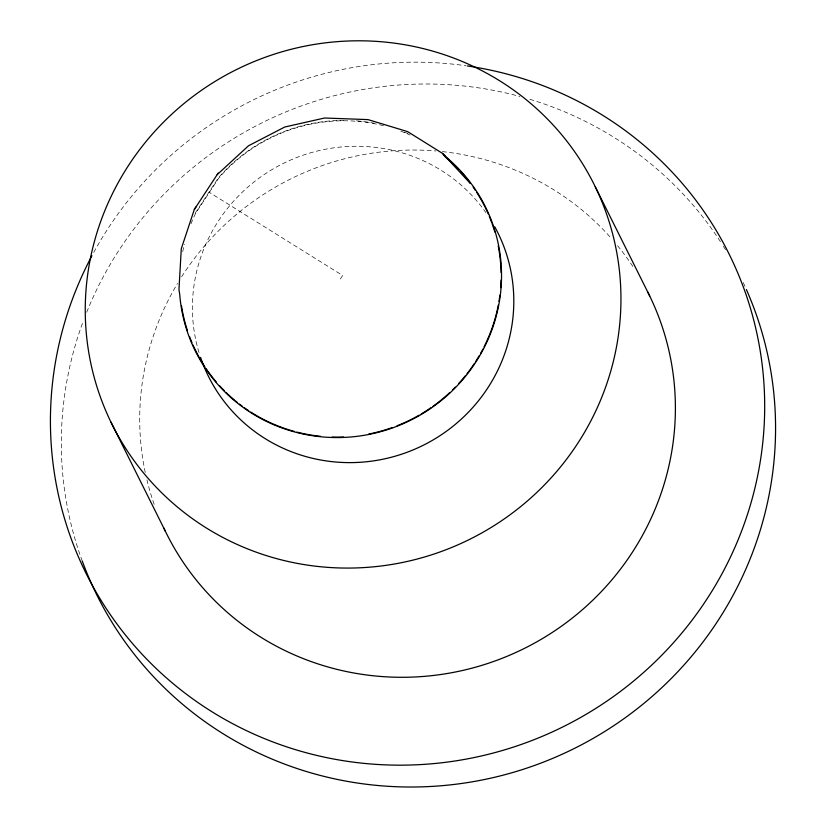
<?xml version="1.0" encoding="UTF-8"?>
<svg xmlns="http://www.w3.org/2000/svg" width="826" height="826" viewBox="0 0 826 826"><rect width="100%" height="100%" fill="white"/><g stroke="black" fill="none" stroke-linecap="round" stroke-linejoin="round"><path stroke-width="0.62" stroke-dasharray="4.13 3.1" d="M195.204 213.16L218.25 178.055A161.979 157.766 -26.5 0 1 343.657 120.348M340.395 278.961L342.656 275.512L208.988 192.159M182.732 251.6A161.535 157.332 -26.5 0 1 184.374 244.248M191.012 223.732A161.535 157.332 -26.5 0 1 195.597 213.335L218.58 178.323A161.535 157.332 -26.5 0 1 385.123 126.13M400.847 131.179A161.535 157.332 -26.5 0 1 410.119 135.03M199.004 352.516A161.535 157.332 -26.5 0 1 284.196 163.001A161.535 157.332 -26.5 0 1 485.884 212.602M743.224 282.606A358.969 349.625 -26.5 0 1 746.425 289.658M82.301 561.164A358.969 349.625 -26.5 0 1 83.436 320.684M86.699 312.249A358.969 349.625 -26.5 0 1 519.905 96.456M529.879 99.306A358.969 349.625 -26.5 0 1 720.602 241.894M723.38 246.251A358.969 349.625 -26.5 0 1 726.095 250.65M154.173 504.366A269.224 262.224 -26.5 0 1 146.935 479.875M145.252 472.451A269.224 262.224 -26.5 0 1 177.549 283.37M181.637 276.762A269.224 262.224 -26.5 0 1 435.901 150.982M442.333 151.602A269.224 262.224 -26.5 0 1 611.829 238.941M617.549 245.694A269.224 262.224 -26.5 0 1 634.1 268.347M93.772 252.364A358.969 349.625 -26.5 0 1 466.07 65.77M356.481 120.844A161.979 157.766 -26.5 0 1 374.085 123.188M404.544 132.16A161.979 157.766 -26.5 0 1 408.023 133.616"/><path stroke-width="1.24" d="M195.948 206.965L194.327 209.474L181.286 248.729L178.953 289.75L179.696 294.139A161.979 157.766 -26.5 0 0 414.146 418.421A161.979 157.766 -26.5 0 0 443.572 155.009M217.176 174.658L248.502 145.779L284.784 127.008L324.556 118.015L367.983 119.605L407.6 131.613L442.488 153.378L445.513 156.579M194.327 209.474L218.209 173.057M442.488 153.378L470.283 183.403M595.257 186.779A269.224 262.224 -26.5 0 1 331.164 567.586A269.224 262.224 -26.5 0 1 132.883 158.964A269.224 262.224 -26.5 0 1 595.257 186.779L649.711 295.997M110.952 422.107L165.406 531.325M494.733 226.778A161.535 157.332 -26.5 0 1 416.614 448.394A161.535 157.332 -26.5 0 1 200.573 357.41M489.312 216.422A161.535 157.332 -26.5 0 1 491.646 222.39M492.079 223.588A161.535 157.332 -26.5 0 1 494.857 232.106M498.233 245.941A161.535 157.332 -26.5 0 1 500.649 263.814M500.742 265.053A161.535 157.332 -26.5 0 1 501.072 272.539M501.041 280.086A161.535 157.332 -26.5 0 1 500.639 287.655M499.875 295.181A161.535 157.332 -26.5 0 1 498.966 301.397M498.295 305.083A161.535 157.332 -26.5 0 1 484.077 346.827M482.921 349.068A161.535 157.332 -26.5 0 1 480.495 353.528M479.225 355.738A161.535 157.332 -26.5 0 1 475.89 361.189M474.496 363.337A161.535 157.332 -26.5 0 1 467.031 373.703M465.441 375.696A161.535 157.332 -26.5 0 1 458.843 383.378M455.343 387.095A161.535 157.332 -26.5 0 1 452.627 389.82M449.85 392.484A161.535 157.332 -26.5 0 1 433 406.289M430.924 407.745A161.535 157.332 -26.5 0 1 421.26 413.95M419.04 415.241A161.535 157.332 -26.5 0 1 397.038 425.782M392.278 427.558A161.535 157.332 -26.5 0 1 368.809 434.022M343.533 437.006A161.535 157.332 -26.5 0 1 332.021 437.057M320.54 436.304A161.535 157.332 -26.5 0 1 310.514 434.961M309.275 434.755A161.535 157.332 -26.5 0 1 296.895 432.101M294.438 431.451A161.535 157.332 -26.5 0 1 250.763 412.071M248.647 410.698A161.535 157.332 -26.5 0 1 244.486 407.837M242.452 406.371A161.535 157.332 -26.5 0 1 239.447 404.1M237.496 402.561A161.535 157.332 -26.5 0 1 235.565 400.992M234.584 400.176A161.535 157.332 -26.5 0 1 225.983 392.391M224.145 390.564A161.535 157.332 -26.5 0 1 219.685 385.866M216.257 381.973A161.535 157.332 -26.5 0 1 208.348 371.834M207.605 370.791A161.535 157.332 -26.5 0 1 206.159 368.695M204.745 366.558A161.535 157.332 -26.5 0 1 201.327 361.107M200.026 358.876A161.535 157.332 -26.5 0 1 193.005 345.041M191.973 342.676A161.535 157.332 -26.5 0 1 189.588 336.729M187.461 330.71A161.535 157.332 -26.5 0 1 181.452 305.599M445.224 156.919A161.535 157.332 -26.5 0 1 458.451 169.206M461.104 172.056A161.535 157.332 -26.5 0 1 470.17 182.99M473.174 187.12A161.535 157.332 -26.5 0 1 475.342 190.279M476.747 192.427A161.535 157.332 -26.5 0 1 488.311 214.048M746.425 289.658A358.969 349.625 -26.5 0 1 549.476 759.713A358.969 349.625 -26.5 0 1 82.301 561.164M467.32 65.946A358.969 349.625 -26.5 0 1 751.319 501.774A358.969 349.625 -26.5 0 1 274.851 742.677A358.969 349.625 -26.5 0 1 91.944 255.73M647.46 291.485A269.224 262.224 -26.5 0 1 522.61 649.288A269.224 262.224 -26.5 0 1 163.775 527.917"/></g></svg>
